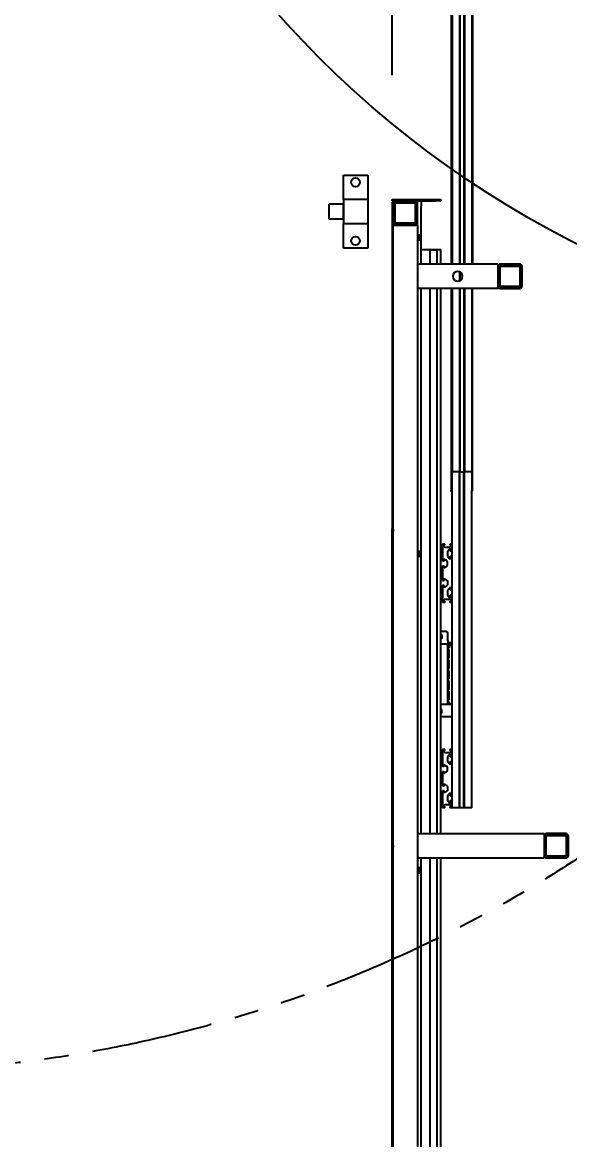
# Model space of a CAD drawing. Header units: millimetres. Extents: x 10462777 to 22643323, y 453826 to 1389191.
# Drawn here: x 11307049 to 11308172, y 580603 to 582898 of the extents above; entities that cross this region are included whole.
import ezdxf

# ---------------------------------------------------------------- set-up
doc = ezdxf.new("R2010")
doc.units = ezdxf.units.MM
doc.header["$LTSCALE"] = 200
doc.header["$MEASUREMENT"] = 0
doc.header["$PDMODE"] = 35
doc.header["$PDSIZE"] = -5
doc.linetypes.add('CENTER', pattern=[2, 1.25, -0.25, 0.25, -0.25])
doc.linetypes.add('PHANTOM', pattern=[2.5, 1.25, -0.25, 0.25, -0.25, 0.25, -0.25])
doc.layers.get('0').update_dxf_attribs({"linetype": 'CONTINUOUS'})
doc.layers.get('DEFPOINTS').update_dxf_attribs({"linetype": 'CONTINUOUS'})
doc.layers.add('1', color=1, linetype='CENTER')
doc.layers.add('11', color=6, linetype='PHANTOM')
doc.layers.add('LAYOUT', color=8, linetype='CONTINUOUS', lineweight=25)
doc.styles.get("Standard").update_dxf_attribs({"font": 'SYMBOL'})
doc.dimstyles.new('DS ROBOTEC', dxfattribs={"dimscale": 0, "dimtxt": 2.5, "dimasz": 2.5, "dimexe": 0.3, "dimexo": 0.3, "dimgap": 0.5, "dimtad": 1, "dimzin": 9, "dimdsep": 46, "dimtxsty": 'Standard', "dimblk": 'OPEN', "dimcen": 0, "dimclrd": 4, "dimclre": 4, "dimclrt": 110, "dimazin": 2, "dimtm": 1.5, "dimtfac": 1, "dimtmove": 0, "dimatfit": 3, "dimldrblk": 'OPEN', "dimfxl": 1, "dimtfill": 1, "dimtolj": 1, "dimlwd": -1, "dimlwe": -1, "dimarcsym": 0})

# ---------------------------------------------------------------- blocks, each defined once
blk = doc.blocks.new('r710ic')
at = {"layer": 'LAYOUT', "color": 3}
blk.add_circle((272041.4, 104232.6), 2050.1, dxfattribs=at)
blk = doc.blocks.new('A$C7DA30AB0')
at = {"layer": 'LAYOUT', "color": 6, "linetype": 'PHANTOM'}
for centre, radius in [((3030.4, 3026, 0), 2693), ((3026, 3026, 0), 589.2)]:
    blk.add_circle(centre, radius, dxfattribs=at)
blk = doc.blocks.new('_OPEN')
at = {"color": 0, "linetype": 'ByBlock'}
for p, q in [((-1, 0.167), (0, 0)), ((0, 0), (-1, -0.167)), ((0, 0), (-1, 0))]:
    blk.add_line(p, q, dxfattribs=at)
blk = doc.blocks.new('*D260')
at = {"color": 4, "linetype": 'ByBlock', "ltscale": 10, "transparency": 16777216}
for p, q in [((11307559.2, 584536.5), (11307559.2, 584230.8)), ((11307807.9, 582789.3), (11307807.9, 584272.8)), ((11307384.2, 584251.8), (11307209.2, 584251.8)), ((11307807.9, 584251.8), (11307559.2, 584251.8)), ((11307982.9, 584251.8), (11308157.9, 584251.8))]:
    blk.add_line(p, q, dxfattribs=at)
at = {"layer": 'DEFPOINTS', "color": 0, "ltscale": 10, "transparency": 16777216}
for p in [(11307559.2, 584557.5, 0), (11307559.2, 584251.8), (11307807.9, 582768.3, 0)]:
    blk.add_point(p, dxfattribs=at)
at = {"color": 4, "ltscale": 10, "transparency": 16777216, "xscale": 175, "yscale": 175, "zscale": 175}
blk.add_blockref('_OPEN', (11307559.2, 584251.8), dxfattribs=at)
at = {"color": 4, "ltscale": 10, "transparency": 16777216, "xscale": 175, "yscale": 175, "zscale": 175, "rotation": 180}
blk.add_blockref('_OPEN', (11307807.9, 584251.8), dxfattribs=at)
at = {"color": 110, "ltscale": 10, "transparency": 16777216, "insert": (11307683.6, 584411), "char_height": 175, "attachment_point": 5, "bg_fill": 3, "box_fill_scale": 1.25, "bg_fill_color": 256, "bg_fill_true_color": 13158600, "bg_fill_transparency": 0}
blk.add_mtext('\\A1;249', dxfattribs=at)

msp = doc.modelspace()

# ---------------------------------------------------------------- linework, layer by layer
at = {"layer": '1', "color": 252, "linetype": 'Continuous'}
for p, q in [((11307929.35554, 583531.42536, 0), (11307929.35554, 582401.41275, 0)), ((11307972.85616, 582401.42076, 0), (11307972.85616, 583533.68772, 0)), ((11307973.86018, 582401.42076, 0), (11307973.86018, 583533.68772, 0)), ((11307931.35557, 583494.42484, 0), (11307931.35557, 582401.41056, 0)), ((11307946.25578, 583494.42484, 0), (11307946.25578, 582401.41056, 0)), ((11307947.2558, 583494.42484, 0), (11307947.2558, 582401.41056, 0)), ((11307955.45591, 583494.42484, 0), (11307955.45591, 582401.41056, 0)), ((11307956.45593, 583494.42484, 0), (11307956.45593, 582401.41056, 0)), ((11307971.35614, 583494.42484, 0), (11307971.35614, 582401.41056, 0)), ((11307707.8524, 582584.41191, 0), (11307757.85311, 582584.41191, 0)), ((11307707.8524, 582534.40964, 0), (11307707.8524, 582584.41191, 0)), ((11307757.85311, 582584.41191, 0), (11307757.85311, 582534.40964, 0)), ((11307707.8524, 582534.4112, 0), (11307707.8524, 582484.41049, 0)), ((11307757.85311, 582534.4112, 0), (11307707.8524, 582534.4112, 0)), ((11307757.85311, 582534.4112, 0), (11307757.85311, 582484.41049, 0)), ((11307807.85382, 582531.41116, 0), (11307807.85382, 582534.4112, 0)), ((11307807.85382, 582534.4112, 0), (11307817.85396, 582534.4112, 0)), ((11307807.85382, 582531.41116, 0), (11307817.85396, 582531.41116, 0)), ((11307807.85382, 582529.41113, 0), (11307809.85385, 582529.41113, 0)), ((11307807.85382, 582529.41113, 0), (11307807.85382, 582527.4111, 0)), ((11307807.85382, 582527.4111, 0), (11307807.85382, 581857.40158, 0)), ((11307809.85385, 582529.41113, 0), (11307809.85385, 582527.4111, 0)), ((11307809.85385, 581857.40158, 0), (11307809.85385, 582527.4111, 0)), ((11307809.85385, 582526.41109, 0), (11307809.85385, 582486.41052, 0)), ((11307813.8539, 582526.41109, 0), (11307813.8539, 582486.41052, 0)), ((11307813.8539, 582487.41053, 0), (11307813.8539, 582525.41107, 0)), ((11307854.85449, 582531.41116, 0), (11307814.85392, 582531.41116, 0)), ((11307854.85449, 582527.4111, 0), (11307814.85392, 582527.4111, 0)), ((11307815.85393, 582527.4111, 0), (11307853.85447, 582527.4111, 0)), ((11307817.85396, 582534.4112, 0), (11307897.8551, 582534.4112, 0)), ((11307817.85396, 582531.41116, 0), (11307897.8551, 582531.41116, 0)), ((11307855.8545, 582486.41052, 0), (11307855.8545, 582526.41109, 0)), ((11307855.8545, 582525.41107, 0), (11307855.8545, 582487.41053, 0)), ((11307859.85456, 582526.41123, 0), (11307859.85456, 582531.41116, 0)), ((11307859.85456, 582486.41052, 0), (11307859.85456, 582526.41109, 0)), ((11307867.85467, 582531.41116, 0), (11307867.85467, 582521.41102, 0)), ((11307897.8551, 582534.4112, 0), (11307907.85524, 582534.4112, 0)), ((11307907.85524, 582531.41116, 0), (11307897.8551, 582531.41116, 0)), ((11307907.85524, 582534.4112, 0), (11307907.85524, 582531.41116, 0)), ((11307677.85197, 582524.41106, 0), (11307677.85197, 582494.41063, 0)), ((11307677.85197, 582524.41106, 0), (11307677.85197, 582494.41063, 0)), ((11307707.8524, 582524.41106, 0), (11307677.85197, 582524.41106, 0)), ((11307707.8524, 582494.41063, 0), (11307707.8524, 582524.41106, 0)), ((11307867.85467, 582461.66017, 0), (11307867.85467, 582521.41102, 0)), ((11307677.85197, 582494.41063, 0), (11307707.8524, 582494.41063, 0)), ((11307707.8524, 582434.40978, 0), (11307707.8524, 582484.41205, 0)), ((11307757.85311, 582484.41049, 0), (11307707.8524, 582484.41049, 0)), ((11307757.85311, 582484.41205, 0), (11307757.85311, 582434.40978, 0)), ((11307809.85385, 582481.41045, 0), (11307814.85392, 582481.41045, 0)), ((11307814.85392, 582485.41051, 0), (11307854.85449, 582485.41051, 0)), ((11307854.85449, 582481.41045, 0), (11307814.85392, 582481.41045, 0)), ((11307814.85392, 582481.41045, 0), (11307854.85449, 582481.41045, 0)), ((11307853.85447, 582485.41051, 0), (11307815.85393, 582485.41051, 0)), ((11307859.85456, 582481.41045, 0), (11307854.85449, 582481.41045, 0)), ((11307859.85456, 582481.41062, 0), (11307859.85456, 582486.41102, 0)), ((11307859.85456, 582481.41045, 0), (11307859.85456, 582396.38268, 0)), ((11307859.85456, 582461.66017, 0), (11307867.85467, 582461.66017, 0)), ((11307863.49461, 582461.66017, 0), (11307863.49461, 582451.16002, 0)), ((11307867.85467, 582451.16006, 0), (11307867.85467, 582461.66012, 0)), ((11307757.85311, 582434.40978, 0), (11307707.8524, 582434.40978, 0)), ((11307859.85456, 582451.16002, 0), (11307867.85467, 582451.16002, 0)), ((11307867.85467, 582401.40821, 0), (11307867.85467, 582451.16002, 0)), ((11308024.8569, 582401.40931, 0), (11307859.85456, 582401.40931, 0)), ((11307859.85456, 582401.40931, 0), (11307859.85456, 582396.40924, 0)), ((11307859.85456, 582396.40924, 0), (11307859.85456, 582356.40867, 0)), ((11308024.8569, 582401.40931, 0), (11308024.8569, 582396.40924, 0)), ((11308024.8569, 582396.40924, 0), (11308024.8569, 582356.40867, 0)), ((11308024.8569, 582396.40924, 0), (11308024.8569, 582356.40867, 0)), ((11308028.85696, 582396.40924, 0), (11308028.85696, 582356.40867, 0)), ((11308028.85696, 582357.40869, 0), (11308028.85696, 582395.40923, 0)), ((11308069.85754, 582401.40931, 0), (11308029.85697, 582401.40931, 0)), ((11308069.85754, 582397.40926, 0), (11308029.85697, 582397.40926, 0)), ((11308030.85699, 582397.40926, 0), (11308068.85753, 582397.40926, 0)), ((11308070.85755, 582356.40867, 0), (11308070.85755, 582396.40924, 0)), ((11308070.85755, 582395.40923, 0), (11308070.85755, 582357.40869, 0)), ((11308074.85761, 582356.40867, 0), (11308074.85761, 582396.40924, 0)), ((11307946.25578, 582385.64034, 0), (11307946.25578, 582367.21008, 0)), ((11307947.2558, 582385.14158, 0), (11307947.2558, 582367.70883, 0)), ((11307859.85456, 582356.40867, 0), (11307859.85456, 582351.4086, 0)), ((11307859.85456, 582356.37899, 0), (11307859.85456, 581226.35434, 0)), ((11308024.8569, 582351.4086, 0), (11307859.85456, 582351.4086, 0)), ((11307867.85467, 581811.65094, 0), (11307867.85467, 582351.40659, 0)), ((11307929.35554, 582351.4252, 0), (11307929.35554, 581937.40272, 0)), ((11307931.35557, 582351.4161, 0), (11307931.35557, 581974.40325, 0)), ((11307946.25578, 582351.4161, 0), (11307946.25578, 581974.40325, 0)), ((11307947.2558, 582351.4161, 0), (11307947.2558, 581974.40325, 0)), ((11307955.45591, 582351.4161, 0), (11307955.45591, 581974.40325, 0)), ((11307956.45593, 582351.4161, 0), (11307956.45593, 581974.40325, 0)), ((11307971.35614, 582351.40661, 0), (11307971.35614, 581936.66503, 0)), ((11307972.36015, 582351.40661, 0), (11307972.36015, 581936.66503, 0)), ((11308024.8569, 582356.40867, 0), (11308024.8569, 582351.4086, 0)), ((11308029.85697, 582355.40866, 0), (11308069.85754, 582355.40866, 0)), ((11308029.85697, 582351.4086, 0), (11308069.85754, 582351.4086, 0)), ((11308068.85753, 582355.40866, 0), (11308030.85699, 582355.40866, 0)), ((11307931.35557, 581284.39345, 0), (11307931.35557, 581974.40668, 0)), ((11307935.85564, 581974.40325, 0), (11307931.35557, 581974.40325, 0)), ((11307946.25578, 581974.40325, 0), (11307935.85564, 581974.40325, 0)), ((11307946.25578, 581284.39345, 0), (11307946.25578, 581974.40668, 0)), ((11307946.25578, 581974.40325, 0), (11307947.2558, 581974.40325, 0)), ((11307947.2558, 581284.39345, 0), (11307947.2558, 581974.40668, 0)), ((11307947.25582, 581974.40325, 0), (11307955.4559, 581974.40325, 0)), ((11307955.45591, 581284.39345, 0), (11307955.45591, 581974.40668, 0)), ((11307955.45591, 581974.40325, 0), (11307956.45593, 581974.40325, 0)), ((11307956.45593, 581284.39345, 0), (11307956.45593, 581974.40668, 0)), ((11307966.85608, 581974.40325, 0), (11307956.45593, 581974.40325, 0)), ((11307971.35614, 581974.40325, 0), (11307966.85608, 581974.40325, 0)), ((11307929.35554, 581934.40268, 0), (11307929.35554, 581937.40272, 0)), ((11307931.35557, 581934.40268, 0), (11307929.35554, 581934.40268, 0)), ((11307971.35614, 581935.92735, 0), (11307971.35614, 581936.66519, 0)), ((11307972.36015, 581936.66503, 0), (11307971.35614, 581936.66503, 0)), ((11307971.35614, 581284.39345, 0), (11307971.35614, 581935.93833, 0)), ((11307971.85615, 581935.92735, 0), (11307971.85615, 581936.66519, 0)), ((11307971.86015, 581936.66503, 0), (11307971.86015, 581935.92735, 0)), ((11307972.36015, 581936.66503, 0), (11307972.36015, 581935.92735, 0)), ((11307807.85382, 581855.40156, 0), (11307807.85382, 581857.40158, 0)), ((11307809.85385, 581855.40156, 0), (11307807.85382, 581855.40156, 0)), ((11307809.85385, 581855.40156, 0), (11307807.85382, 581855.40156, 0)), ((11307807.85382, 581853.40153, 0), (11307807.85382, 581855.40156, 0)), ((11307807.85382, 581207.39235, 0), (11307807.85382, 581853.40153, 0)), ((11307809.85385, 581855.40156, 0), (11307809.85385, 581857.40158, 0)), ((11307809.85385, 581855.40156, 0), (11307809.85385, 581853.40153, 0)), ((11307809.85385, 581207.39235, 0), (11307809.85385, 581853.40153, 0)), ((11307911.35529, 581826.40114, 0), (11307911.35529, 581791.40065, 0)), ((11307916.35536, 581826.40114, 0), (11307911.35529, 581826.40114, 0)), ((11307914.56352, 581821.18266, 0), (11307913.6678, 581823.19803, 0)), ((11307914.12471, 581823.90111, 0), (11307916.35536, 581823.90111, 0)), ((11307916.35536, 581823.90111, 0), (11307916.35536, 581826.40114, 0)), ((11307925.40587, 581819.40105, 0), (11307917.30499, 581819.40105, 0)), ((11307926.49504, 581816.74752, 0), (11307922.19267, 581812.27189, 0)), ((11307931.35557, 581826.40114, 0), (11307926.3555, 581826.40114, 0)), ((11307926.3555, 581826.40114, 0), (11307926.3555, 581823.90111, 0)), ((11307926.3555, 581823.90111, 0), (11307928.58615, 581823.90111, 0)), ((11307927.35552, 581811.40093, 0), (11307927.35552, 581816.401, 0)), ((11307929.04306, 581823.19803, 0), (11307928.14734, 581821.18266, 0)), ((11307931.35557, 581811.40093, 0), (11307931.35557, 581826.40114, 0)), ((11307859.85456, 581811.65094, 0), (11307867.85467, 581811.65094, 0)), ((11307859.85456, 581801.15079, 0), (11307867.85467, 581801.15079, 0)), ((11307863.49461, 581811.65094, 0), (11307863.49461, 581801.15079, 0)), ((11307867.85467, 581801.15083, 0), (11307867.85467, 581811.65089, 0)), ((11307867.85467, 581231.39815, 0), (11307867.85467, 581801.15079, 0)), ((11307914.85534, 581791.40065, 0), (11307911.35529, 581791.40065, 0)), ((11307914.85534, 581794.50591, 0), (11307914.85534, 581791.40065, 0)), ((11307919.9277, 581792.27925, 0), (11307915.6174, 581794.93174, 0)), ((11307921.35543, 581810.19282, 0), (11307921.35543, 581802.60891, 0)), ((11307922.19267, 581800.52983, 0), (11307926.49504, 581796.05421, 0)), ((11307931.35557, 581811.40093, 0), (11307927.35552, 581811.40093, 0)), ((11307927.35552, 581796.40072, 0), (11307927.35552, 581801.40079, 0)), ((11307927.35552, 581801.40079, 0), (11307931.35557, 581801.40079, 0)), ((11307931.35557, 581731.3998, 0), (11307931.35557, 581801.40079, 0)), ((11307911.35529, 581781.40051, 0), (11307911.35529, 581751.40008, 0)), ((11307911.35529, 581781.40051, 0), (11307914.85534, 581781.40051, 0)), ((11307914.85534, 581781.40051, 0), (11307914.85534, 581778.29524, 0)), ((11307915.6174, 581777.86941, 0), (11307919.9277, 581780.5219, 0)), ((11307921.35543, 581783.07691, 0), (11307921.35543, 581789.72424, 0)), ((11307911.35529, 581751.40008, 0), (11307914.85534, 581751.40008, 0)), ((11307914.85534, 581751.40008, 0), (11307914.85534, 581754.50534, 0)), ((11307915.6174, 581754.93118, 0), (11307919.9277, 581752.27868, 0)), ((11307921.35543, 581749.72367, 0), (11307921.35543, 581743.07635, 0)), ((11307911.35529, 581741.39994, 0), (11307911.35529, 581706.39944, 0)), ((11307914.85534, 581741.39994, 0), (11307911.35529, 581741.39994, 0)), ((11307914.85534, 581738.29468, 0), (11307914.85534, 581741.39994, 0)), ((11307919.9277, 581740.52134, 0), (11307915.6174, 581737.86884, 0)), ((11307921.35543, 581730.19168, 0), (11307921.35543, 581722.60777, 0)), ((11307926.49504, 581736.74638, 0), (11307922.19267, 581732.27075, 0)), ((11307927.35552, 581731.3998, 0), (11307927.35552, 581736.39987, 0)), ((11307931.35557, 581731.3998, 0), (11307927.35552, 581731.3998, 0)), ((11307916.35536, 581706.39944, 0), (11307911.35529, 581706.39944, 0)), ((11307913.6678, 581709.60255, 0), (11307914.56352, 581711.61793, 0)), ((11307916.35536, 581708.89948, 0), (11307914.12471, 581708.89948, 0)), ((11307916.35536, 581706.39944, 0), (11307916.35536, 581708.89948, 0)), ((11307917.30499, 581713.39954, 0), (11307925.40587, 581713.39954, 0)), ((11307922.19267, 581720.52869, 0), (11307926.49504, 581716.05307, 0)), ((11307926.3555, 581708.89948, 0), (11307926.3555, 581706.39944, 0)), ((11307928.58615, 581708.89948, 0), (11307926.3555, 581708.89948, 0)), ((11307931.35557, 581706.39944, 0), (11307926.3555, 581706.39944, 0)), ((11307927.35552, 581716.39958, 0), (11307927.35552, 581721.39965, 0)), ((11307927.35552, 581721.39965, 0), (11307931.35557, 581721.39965, 0)), ((11307928.14734, 581711.61793, 0), (11307929.04306, 581709.60255, 0)), ((11307931.35557, 581706.39944, 0), (11307931.35557, 581721.39965, 0)), ((11307911.35529, 581404.39515, 0), (11307911.35529, 581369.39465, 0)), ((11307916.35536, 581404.39515, 0), (11307911.35529, 581404.39515, 0)), ((11307914.56352, 581399.17666, 0), (11307913.6678, 581401.19204, 0)), ((11307914.12471, 581401.89511, 0), (11307916.35536, 581401.89511, 0)), ((11307916.35536, 581401.89511, 0), (11307916.35536, 581404.39515, 0)), ((11307931.35557, 581404.39515, 0), (11307926.3555, 581404.39515, 0)), ((11307926.3555, 581404.39515, 0), (11307926.3555, 581401.89511, 0)), ((11307926.3555, 581401.89511, 0), (11307928.58615, 581401.89511, 0)), ((11307929.04306, 581401.19204, 0), (11307928.14734, 581399.17666, 0)), ((11307931.35557, 581389.39494, 0), (11307931.35557, 581404.39515, 0)), ((11307925.40587, 581397.39505, 0), (11307917.30499, 581397.39505, 0)), ((11307921.35543, 581388.18682, 0), (11307921.35543, 581380.60291, 0)), ((11307926.49504, 581394.74152, 0), (11307922.19267, 581390.2659, 0)), ((11307922.19267, 581378.52384, 0), (11307926.49504, 581374.04821, 0)), ((11307927.35552, 581389.39494, 0), (11307927.35552, 581394.39501, 0)), ((11307931.35557, 581389.39494, 0), (11307927.35552, 581389.39494, 0)), ((11307927.35552, 581374.39472, 0), (11307927.35552, 581379.3948, 0)), ((11307927.35552, 581379.3948, 0), (11307931.35557, 581379.3948, 0)), ((11307931.35557, 581309.3938, 0), (11307931.35557, 581379.3948, 0)), ((11307914.85534, 581369.39465, 0), (11307911.35529, 581369.39465, 0)), ((11307911.35529, 581359.39451, 0), (11307911.35529, 581329.39408, 0)), ((11307911.35529, 581359.39451, 0), (11307914.85534, 581359.39451, 0)), ((11307914.85534, 581372.49991, 0), (11307914.85534, 581369.39465, 0)), ((11307914.85534, 581359.39451, 0), (11307914.85534, 581356.28925, 0)), ((11307919.9277, 581370.27325, 0), (11307915.6174, 581372.92575, 0)), ((11307915.6174, 581355.86341, 0), (11307919.9277, 581358.51591, 0)), ((11307921.35543, 581361.07092, 0), (11307921.35543, 581367.71824, 0)), ((11307914.85534, 581329.39408, 0), (11307914.85534, 581332.49935, 0)), ((11307915.6174, 581332.92518, 0), (11307919.9277, 581330.27269, 0)), ((11307911.35529, 581329.39408, 0), (11307914.85534, 581329.39408, 0)), ((11307911.35529, 581319.39394, 0), (11307911.35529, 581284.39345, 0)), ((11307914.85534, 581319.39394, 0), (11307911.35529, 581319.39394, 0)), ((11307914.85534, 581316.28868, 0), (11307914.85534, 581319.39394, 0)), ((11307919.9277, 581318.51534, 0), (11307915.6174, 581315.86285, 0)), ((11307921.35543, 581327.71768, 0), (11307921.35543, 581321.07035, 0)), ((11307926.49504, 581314.74038, 0), (11307922.19267, 581310.26476, 0)), ((11307927.35552, 581309.3938, 0), (11307927.35552, 581314.39387, 0)), ((11307931.35557, 581309.3938, 0), (11307927.35552, 581309.3938, 0)), ((11307913.6678, 581287.59656, 0), (11307914.56352, 581289.61194, 0)), ((11307916.35536, 581286.89348, 0), (11307914.12471, 581286.89348, 0)), ((11307916.35536, 581284.39345, 0), (11307916.35536, 581286.89348, 0)), ((11307917.30499, 581291.39355, 0), (11307925.40587, 581291.39355, 0)), ((11307921.35543, 581308.18568, 0), (11307921.35543, 581300.60178, 0)), ((11307922.19267, 581298.5227, 0), (11307926.49504, 581294.04708, 0)), ((11307926.3555, 581286.89348, 0), (11307926.3555, 581284.39345, 0)), ((11307928.58615, 581286.89348, 0), (11307926.3555, 581286.89348, 0)), ((11307927.35552, 581294.39359, 0), (11307927.35552, 581299.39366, 0)), ((11307927.35552, 581299.39366, 0), (11307931.35557, 581299.39366, 0)), ((11307928.14734, 581289.61194, 0), (11307929.04306, 581287.59656, 0)), ((11307931.35557, 581284.39345, 0), (11307931.35557, 581299.39366, 0)), ((11307916.35536, 581284.39345, 0), (11307911.35529, 581284.39345, 0)), ((11307931.35557, 581284.39345, 0), (11307926.3555, 581284.39345, 0)), ((11307946.25578, 581284.39345, 0), (11307931.35557, 581284.39345, 0)), ((11307947.2558, 581284.39345, 0), (11307946.25578, 581284.39345, 0)), ((11307955.45589, 581284.39345, 0), (11307947.25582, 581284.39345, 0)), ((11307956.45593, 581284.39345, 0), (11307955.45591, 581284.39345, 0)), ((11307971.35614, 581284.39345, 0), (11307956.45593, 581284.39345, 0)), ((11307859.85456, 581231.39269, 0), (11308119.85825, 581231.39269, 0)), ((11307859.85456, 581231.39269, 0), (11307859.85456, 581226.39262, 0)), ((11307859.85456, 581226.39262, 0), (11307859.85456, 581186.39205, 0)), ((11308119.85825, 581231.39269, 0), (11308119.85825, 581226.39262, 0)), ((11308119.85825, 581226.39262, 0), (11308119.85825, 581186.39205, 0)), ((11308119.85825, 581226.39262, 0), (11308119.85825, 581186.39205, 0)), ((11308123.85831, 581226.39262, 0), (11308123.85831, 581186.39205, 0)), ((11308123.85831, 581187.39207, 0), (11308123.85831, 581225.39261, 0)), ((11308164.85889, 581231.39269, 0), (11308124.85832, 581231.39269, 0)), ((11308164.85889, 581227.39264, 0), (11308124.85832, 581227.39264, 0)), ((11308125.85834, 581227.39264, 0), (11308163.85888, 581227.39264, 0)), ((11308165.8589, 581186.39205, 0), (11308165.8589, 581226.39262, 0)), ((11308165.8589, 581225.39261, 0), (11308165.8589, 581187.39207, 0)), ((11308169.85896, 581186.39205, 0), (11308169.85896, 581226.39262, 0)), ((11307807.85382, 581205.39232, 0), (11307807.85382, 581207.39235, 0)), ((11307809.85385, 581205.39232, 0), (11307807.85382, 581205.39232, 0)), ((11307809.85385, 581205.39232, 0), (11307807.85382, 581205.39232, 0)), ((11307807.85382, 581203.3923, 0), (11307807.85382, 581205.39232, 0)), ((11307807.85382, 580557.38312, 0), (11307807.85382, 581203.3923, 0)), ((11307809.85385, 581207.39235, 0), (11307809.85385, 581205.39232, 0)), ((11307809.85385, 581205.39232, 0), (11307809.85385, 581203.3923, 0)), ((11307809.85385, 580557.38312, 0), (11307809.85385, 581203.3923, 0)), ((11307859.85456, 581186.43034, 0), (11307859.85456, 579931.37423, 0)), ((11307859.85456, 581186.39205, 0), (11307859.85456, 581181.39198, 0)), ((11307859.85456, 581181.39198, 0), (11308119.85825, 581181.39198, 0)), ((11307867.85467, 581161.6417, 0), (11307867.85467, 581181.39654, 0)), ((11308119.85825, 581186.39205, 0), (11308119.85825, 581181.39198, 0)), ((11308124.85832, 581185.39204, 0), (11308164.85889, 581185.39204, 0)), ((11308124.85832, 581181.39198, 0), (11308164.85889, 581181.39198, 0)), ((11308163.85888, 581185.39204, 0), (11308125.85834, 581185.39204, 0)), ((11307859.85456, 581161.6417, 0), (11307867.85467, 581161.6417, 0)), ((11307859.85456, 581151.14155, 0), (11307867.85467, 581151.14155, 0)), ((11307863.49461, 581161.6417, 0), (11307863.49461, 581151.14155, 0)), ((11307867.85467, 581151.1416, 0), (11307867.85467, 581161.64166, 0)), ((11307867.85467, 580511.63247, 0), (11307867.85467, 581151.14155, 0))]:
    msp.add_line(p, q, dxfattribs=at)
at = {"layer": '1', "color": 163, "linetype": 'Continuous'}
for p, q in [((11307919.3554, 581646.39859, 0), (11307907.85474, 581646.39859, 0)), ((11307909.85527, 581638.39847, 0), (11307909.85527, 581634.39842, 0)), ((11307922.35544, 581627.39832, 0), (11307922.35544, 581643.39854, 0)), ((11307907.85497, 581621.39823, 0), (11307922.35544, 581621.39823, 0)), ((11307922.35544, 581627.39832, 0), (11307922.35544, 581621.39823, 0)), ((11307922.35544, 581624.39827, 0), (11307925.35549, 581624.39827, 0)), ((11307922.35544, 581621.39823, 0), (11307925.35549, 581621.39823, 0)), ((11307922.35544, 581620.89823, 0), (11307925.35549, 581620.89823, 0)), ((11307922.35544, 581617.89818, 0), (11307922.35544, 581620.89823, 0)), ((11307922.35544, 581497.89648, 0), (11307922.35544, 581617.89818, 0)), ((11307923.41106, 581617.89818, 0), (11307922.35544, 581617.89818, 0)), ((11307925.01133, 581617.89818, 0), (11307923.41106, 581617.89818, 0)), ((11307923.41106, 581613.39812, 0), (11307923.41106, 581617.89818, 0)), ((11307925.01136, 581613.39812, 0), (11307923.41106, 581613.39812, 0)), ((11307923.41106, 581609.39806, 0), (11307923.41106, 581591.99781, 0)), ((11307925.01136, 581609.39806, 0), (11307923.41106, 581609.39806, 0)), ((11307925.01136, 581617.89818, 0), (11307925.01136, 581613.39812, 0)), ((11307928.35553, 581617.89818, 0), (11307925.01136, 581617.89818, 0)), ((11307925.01136, 581591.99781, 0), (11307925.01136, 581609.39806, 0)), ((11307925.35549, 581624.39827, 0), (11307928.35553, 581624.39827, 0)), ((11307925.35549, 581624.39827, 0), (11307925.35549, 581621.39823, 0)), ((11307925.35549, 581621.39823, 0), (11307928.35553, 581621.39823, 0)), ((11307925.35549, 581617.89818, 0), (11307925.35549, 581620.89823, 0)), ((11307928.35553, 581624.39827, 0), (11307931.35573, 581624.39827, 0)), ((11307928.35553, 581623.34266, 0), (11307928.35553, 581624.39827, 0)), ((11307931.35553, 581623.34266, 0), (11307928.35553, 581623.34266, 0)), ((11307928.35553, 581621.74239, 0), (11307928.35553, 581623.34266, 0)), ((11307928.35553, 581621.74236, 0), (11307931.35553, 581621.74236, 0)), ((11307928.35553, 581618.39819, 0), (11307928.35553, 581621.74236, 0)), ((11307928.35553, 581618.39819, 0), (11307928.35553, 581617.89818, 0)), ((11307923.41106, 581591.99781, 0), (11307925.01136, 581591.99781, 0)), ((11307923.41106, 581587.99776, 0), (11307923.41106, 581570.59751, 0)), ((11307925.01136, 581587.99776, 0), (11307923.41106, 581587.99776, 0)), ((11307925.01136, 581570.59751, 0), (11307925.01136, 581587.99776, 0)), ((11307923.41106, 581570.59751, 0), (11307925.01136, 581570.59751, 0)), ((11307923.41106, 581566.59745, 0), (11307923.41106, 581549.19721, 0)), ((11307925.01136, 581566.59745, 0), (11307923.41106, 581566.59745, 0)), ((11307925.01136, 581549.19721, 0), (11307925.01136, 581566.59745, 0)), ((11307923.41106, 581549.19721, 0), (11307925.01136, 581549.19721, 0)), ((11307923.41106, 581545.19715, 0), (11307923.41106, 581527.7969, 0)), ((11307925.01136, 581545.19715, 0), (11307923.41106, 581545.19715, 0)), ((11307925.01136, 581527.7969, 0), (11307925.01136, 581545.19715, 0)), ((11307923.41106, 581527.7969, 0), (11307925.01136, 581527.7969, 0)), ((11307923.41106, 581523.79685, 0), (11307923.41106, 581506.3966, 0)), ((11307925.01136, 581523.79685, 0), (11307923.41106, 581523.79685, 0)), ((11307925.01136, 581506.3966, 0), (11307925.01136, 581523.79685, 0)), ((11307907.85661, 581497.39647, 0), (11307931.35551, 581497.39647, 0)), ((11307922.35544, 581497.89648, 0), (11307923.41106, 581497.89648, 0)), ((11307923.41106, 581506.3966, 0), (11307925.01136, 581506.3966, 0)), ((11307923.41106, 581497.89648, 0), (11307923.41106, 581502.39654, 0)), ((11307923.41106, 581502.39654, 0), (11307925.01136, 581502.39654, 0)), ((11307925.01133, 581497.89648, 0), (11307923.41106, 581497.89648, 0)), ((11307925.01136, 581502.39654, 0), (11307925.01136, 581497.89648, 0)), ((11307925.01136, 581497.89648, 0), (11307928.35553, 581497.89648, 0)), ((11307928.35553, 581497.89648, 0), (11307931.35607, 581497.89648, 0)), ((11307907.8563, 581472.39612, 0), (11307931.35545, 581472.39612, 0)), ((11307909.85527, 581480.39623, 0), (11307909.85527, 581484.39629, 0))]:
    msp.add_line(p, q, dxfattribs=at)
at = {"layer": '1', "color": 252, "linetype": 'Continuous'}
for centre in [(11307732.85275, 582569.4117, 0), (11307732.85275, 582449.40999, 0)]:
    msp.add_circle(centre, 9.00013, dxfattribs=at)
at = {"layer": '1', "color": 252, "linetype": 'Continuous', "extrusion": (0, 0, -1)}
msp.add_circle((-11307942.35573, 582376.40896, 0), 10.00014, dxfattribs=at)
at = {"layer": '1', "color": 252, "linetype": 'Continuous'}
for centre, radius, start, end in [((11307814.85392, 582526.41109, 0), 5.00007, 90, 180), ((11307814.85392, 582526.41109, 0), 1.00001, 90, 180), ((11307815.85393, 582525.41107, 0), 2.00003, 90, 180), ((11307853.85447, 582525.41107, 0), 2.00003, 0, 90), ((11307854.85449, 582526.41109, 0), 5.00007, 0, 90), ((11307854.85449, 582526.41109, 0), 1.00001, 0, 90), ((11307814.85392, 582486.41052, 0), 5.00007, 180, 270), ((11307815.85393, 582487.41053, 0), 2.00003, 180, 270), ((11307814.85392, 582486.41052, 0), 1.00001, 180, 270), ((11307853.85447, 582487.41053, 0), 2.00003, 270, 0), ((11307854.85449, 582486.41052, 0), 5.00007, 270, 0), ((11307854.85449, 582486.41052, 0), 1.00001, 270, 0), ((11308029.85697, 582396.40924, 0), 5.00007, 90, 180), ((11308029.85697, 582396.40924, 0), 1.00001, 90, 180), ((11308030.85699, 582395.40923, 0), 2.00003, 90, 180), ((11308068.85753, 582395.40923, 0), 2.00003, 0, 90), ((11308069.85754, 582396.40924, 0), 5.00007, 0, 90), ((11308069.85754, 582396.40924, 0), 1.00001, 0, 90), ((11308029.85697, 582356.40867, 0), 5.00007, 180, 270), ((11308030.85699, 582357.40869, 0), 2.00003, 180, 270), ((11308029.85697, 582356.40867, 0), 1.00001, 180, 270), ((11308068.85753, 582357.40869, 0), 2.00003, 270, 0), ((11308069.85754, 582356.40867, 0), 1.00001, 270, 0), ((11308069.85754, 582356.40867, 0), 5.00007, 270, 0), ((11307971.85815, 581935.92735, 0), 0.50201, 180, 0), ((11307971.85815, 581935.92735, 0), 0.002, 180, 0), ((11307926.85551, 581816.401, 0), 0.50001, 0, 136.13073269), ((11307915.35535, 581794.50591, 0), 0.50001, 58.39249774, 180), ((11307918.35539, 581789.72424, 0), 3.00004, 0, 58.39249774), ((11307924.35547, 581810.19282, 0), 3.00004, 136.13073269, 180), ((11307924.35547, 581802.60891, 0), 3.00004, 180, 223.86926731), ((11307926.85551, 581796.40072, 0), 0.50001, 223.86926731, 0), ((11307915.35535, 581778.29524, 0), 0.50001, 180, 301.60750226), ((11307918.35539, 581783.07691, 0), 3.00004, 301.60750226, 0), ((11307924.35547, 581730.19168, 0), 3.00004, 136.13073269, 180), ((11307924.35547, 581722.60777, 0), 3.00004, 180, 223.86926731), ((11307926.85551, 581736.39987, 0), 0.50001, 0, 136.13073269), ((11307926.85551, 581716.39958, 0), 0.50001, 223.86926731, 0), ((11307924.35547, 581388.18682, 0), 3.00004, 136.13073269, 180), ((11307924.35547, 581380.60291, 0), 3.00004, 180, 223.86926731), ((11307926.85551, 581394.39501, 0), 0.50001, 0, 136.13073269), ((11307915.35535, 581372.49991, 0), 0.50001, 58.39249774, 180), ((11307915.35535, 581356.28925, 0), 0.50001, 180, 301.60750226), ((11307918.35539, 581367.71824, 0), 3.00004, 0, 58.39249774), ((11307918.35539, 581361.07092, 0), 3.00004, 301.60750226, 0), ((11307926.85551, 581374.39472, 0), 0.50001, 223.86926731, 0), ((11307924.35547, 581308.18568, 0), 3.00004, 136.13073269, 180), ((11307926.85551, 581314.39387, 0), 0.50001, 0, 136.13073269), ((11307924.35547, 581300.60178, 0), 3.00004, 180, 223.86926731), ((11307926.85551, 581294.39359, 0), 0.50001, 223.86926731, 0), ((11308124.85832, 581226.39262, 0), 5.00007, 90, 180), ((11308124.85832, 581226.39262, 0), 1.00001, 90, 180), ((11308125.85834, 581225.39261, 0), 2.00003, 90, 180), ((11308163.85888, 581225.39261, 0), 2.00003, 0, 90), ((11308164.85889, 581226.39262, 0), 5.00007, 0, 90), ((11308164.85889, 581226.39262, 0), 1.00001, 0, 90), ((11308124.85832, 581186.39205, 0), 5.00007, 180, 270), ((11308125.85834, 581187.39207, 0), 2.00003, 180, 270), ((11308124.85832, 581186.39205, 0), 1.00001, 180, 270), ((11308163.85888, 581187.39207, 0), 2.00003, 270, 0), ((11308164.85889, 581186.39205, 0), 5.00007, 270, 0), ((11308164.85889, 581186.39205, 0), 1.00001, 270, 0)]:
    msp.add_arc(centre, radius, start, end, dxfattribs=at)
at = {"layer": '1', "color": 252, "linetype": 'Continuous', "extrusion": (0, 0, -1)}
for centre, radius, start, end in [((-11307914.12471, 581823.4011, 0), 0.50001, 336.03751092, 90), ((-11307917.30499, 581822.40109, 0), 3.00004, 270, 336.03751092), ((-11307925.40587, 581822.40109, 0), 3.00004, 203.96248908, 270), ((-11307928.58615, 581823.4011, 0), 0.50001, 90, 203.96248908), ((-11307915.35535, 581754.50534, 0), 0.50001, 0, 121.60750226), ((-11307918.35539, 581749.72367, 0), 3.00004, 121.60750226, 180), ((-11307915.35535, 581738.29468, 0), 0.50001, 238.39249774, 0), ((-11307918.35539, 581743.07635, 0), 3.00004, 180, 238.39249774), ((-11307914.12471, 581709.39948, 0), 0.50001, 270, 23.96248908), ((-11307917.30499, 581710.3995, 0), 3.00004, 23.96248908, 90), ((-11307925.40587, 581710.3995, 0), 3.00004, 90, 156.03751092), ((-11307928.58615, 581709.39948, 0), 0.50001, 156.03751092, 270), ((-11307914.12471, 581401.39511, 0), 0.50001, 336.03751092, 90), ((-11307928.58615, 581401.39511, 0), 0.50001, 90, 203.96248908), ((-11307917.30499, 581400.39509, 0), 3.00004, 270, 336.03751092), ((-11307925.40587, 581400.39509, 0), 3.00004, 203.96248908, 270), ((-11307915.35535, 581332.49935, 0), 0.50001, 0, 121.60750226), ((-11307915.35535, 581316.28868, 0), 0.50001, 238.39249774, 0), ((-11307918.35539, 581327.71768, 0), 3.00004, 121.60750226, 180), ((-11307918.35539, 581321.07035, 0), 3.00004, 180, 238.39249774), ((-11307914.12471, 581287.39349, 0), 0.50001, 270, 23.96248908), ((-11307917.30499, 581288.3935, 0), 3.00004, 23.96248908, 90), ((-11307925.40587, 581288.3935, 0), 3.00004, 90, 156.03751092), ((-11307928.58615, 581287.39349, 0), 0.50001, 156.03751092, 270)]:
    msp.add_arc(centre, radius, start, end, dxfattribs=at)
at = {"layer": '1', "color": 163, "linetype": 'Continuous', "extrusion": (0, 0, -1)}
for centre, start, end in [((-11307906.85522, 581638.39847, 0), 109.47090078, 180), ((-11307906.85522, 581634.39842, 0), 180, 250.52909922)]:
    msp.add_arc(centre, 3.00004, start, end, dxfattribs=at)
at = {"layer": '1', "color": 163, "linetype": 'Continuous'}
for centre, start, end in [((11307919.3554, 581643.39854, 0), 0, 90), ((11307906.85522, 581484.39629, 0), 0, 70.52909922), ((11307906.85522, 581480.39623, 0), 289.47090078, 0)]:
    msp.add_arc(centre, 3.00004, start, end, dxfattribs=at)
at = {"layer": '11', "color": 252, "linetype": 'Continuous'}
for p, q in [((11307867.85467, 582431.40974, 0), (11307885.10895, 582431.40974, 0)), ((11307885.35492, 582431.40974, 0), (11307885.10895, 582431.16377, 0)), ((11307885.10895, 582431.40974, 0), (11307885.10895, 582401.38587, 0)), ((11307885.10899, 582430.90973, 0), (11307900.60106, 582430.90973, 0)), ((11307885.10902, 582431.40974, 0), (11307885.35499, 582431.40974, 0)), ((11307885.35492, 582431.40974, 0), (11307900.35513, 582431.40974, 0)), ((11307900.3551, 582431.40974, 0), (11307900.60104, 582431.40974, 0)), ((11307900.35513, 582431.40974, 0), (11307900.6011, 582431.16377, 0)), ((11307900.6011, 582431.40974, 0), (11307907.85524, 582431.40974, 0)), ((11307900.6011, 582401.38587, 0), (11307900.6011, 582431.40974, 0)), ((11307907.85524, 582401.38587, 0), (11307907.85524, 582431.40974, 0)), ((11307885.10895, 582351.39298, 0), (11307885.10895, 581231.40441, 0)), ((11307900.6011, 581231.40441, 0), (11307900.6011, 582351.39298, 0)), ((11307907.85524, 581231.40441, 0), (11307907.85524, 582351.39298, 0)), ((11307885.10895, 581181.41151, 0), (11307885.10895, 580181.37778, 0)), ((11307900.6011, 580181.37778, 0), (11307900.6011, 581181.41151, 0)), ((11307907.85524, 580181.37778, 0), (11307907.85524, 581181.41151, 0))]:
    msp.add_line(p, q, dxfattribs=at)

# ---------------------------------------------------------------- block references
at = {"ltscale": 10}
msp.add_blockref('A$C7DA30AB0', (11303684.4077, 580408.4363, 0), dxfattribs=at)
at = {"layer": 'LAYOUT', "color": 2, "rotation": 270}
msp.add_blockref('r710ic', (11204875.24796, 856316.46559, 0), dxfattribs=at)

# ---------------------------------------------------------------- next in the draw order: dimensions: what is measured, and where the dimension line sits
at = {"ltscale": 10}
dim = msp.add_linear_dim(base=(11307559.24639, 584251.76163, 0), p1=(11307807.85786, 582768.31645, 0), p2=(11307559.24639, 584557.53114, 0), dimstyle='DS ROBOTEC', override={"dimscale": 70, "dimgap": 1, "dimdec": 0, "dimarcsym": 1}, dxfattribs=at)
dim.commit()
dim.dimension.update_dxf_attribs({"geometry": '*D260', "text_midpoint": (11307683.55212, 584251.76163, 0), "dimtype": 160})

doc.saveas('drawing.dxf')
